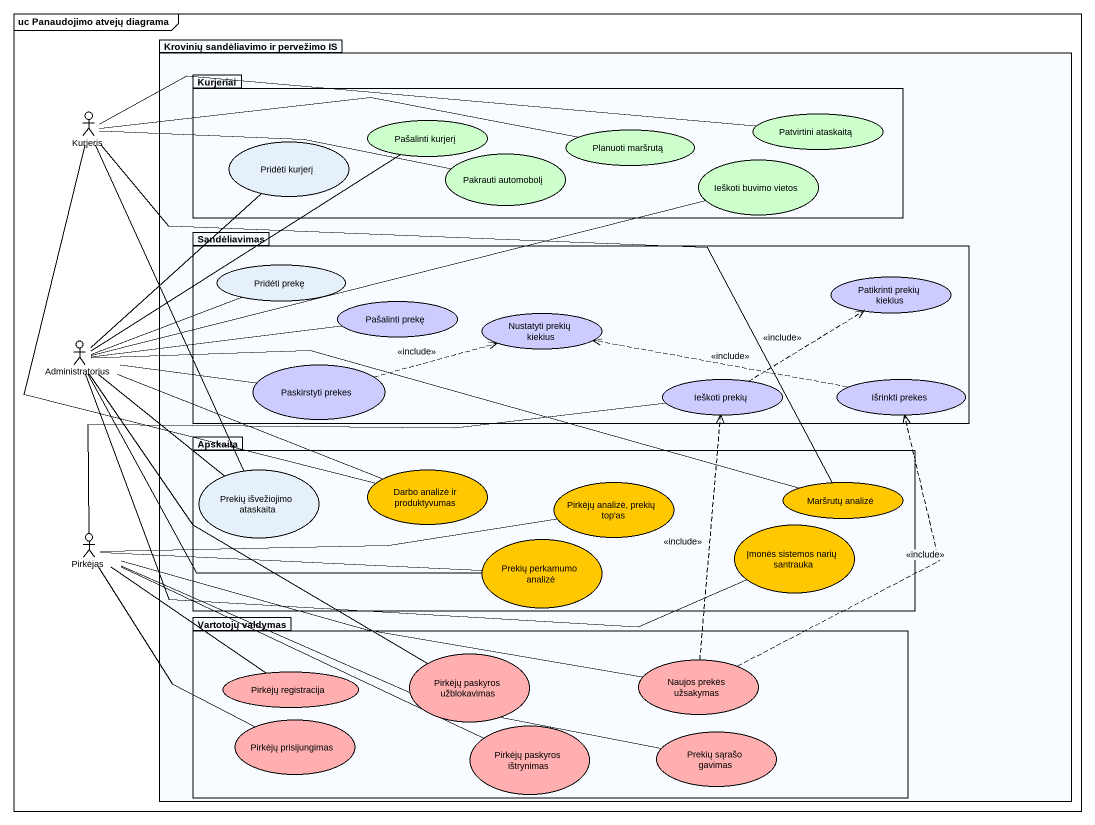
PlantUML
@startuml
mainframe uc Panaudojimo atvejų diagrama
package "Krovinių sandėliavimo ir pervežimo IS" as Krovinių_sandėliavimo_ir {
  package Kurjeriai {
    usecase "Pašalinti kurjerį" as Pašalinti_kurjerį #CCFFCC
    usecase "Patvirtini ataskaitą" as Patvirtini_ataskaitą #CCFFCC
    usecase "Pridėti kurjerį" as Pridėti_kurjerį
    usecase "Pakrauti automobolį" as Pakrauti_automobolį #CCFFCC
    usecase "Planuoti maršrutą" as Planuoti_maršrutą #CCFFCC
    usecase "Ieškoti buvimo vietos" as Ieškoti_buvimo_vietos #CCFFCC
  }
  package Sandėliavimas {
    usecase "Pridėti prekę" as Pridėti_prekę
    usecase "Patikrinti prekių kiekius" as Patikrinti_prekių_kiekius #CCCCFF
    usecase "Pašalinti prekę" as Pašalinti_prekę #CCCCFF
    usecase "Nustatyti prekių kiekius" as Nustatyti_prekių_kiekius #CCCCFF
    usecase "Paskirstyti prekes" as Paskirstyti_prekes #CCCCFF
    usecase "Ieškoti prekių" as Ieškoti_prekių #CCCCFF
    usecase "Išrinkti prekes" as Išrinkti_prekes #CCCCFF
  }
  package Apskaita {
    usecase "Prekių išvežiojimo ataskaita" as Prekių_išvežiojimo_ataskaita
    usecase "Darbo analizė ir produktyvumas" as Darbo_analizė_ir #FFC800
    usecase "Pirkėjų analizė, prekių top'as" as Pirkėjų_analizė_prekių_top #FFC800
    usecase "Maršrutų analizė" as Maršrutų_analizė #FFC800
    usecase "Prekių perkamumo analizė" as Prekių_perkamumo_analizė #FFC800
    usecase "Įmonės sistemos narių santrauka" as Įmonės_sistemos_narių #FFC800
  }
  package "Vartotojų valdymas" as Vartotojų_valdymas {
    usecase "Pirkėjų paskyros užblokavimas" as Pirkėjų_paskyros #FFAFAF
    usecase "Naujos prekės užsakymas" as Naujos_prekės_užsakymas #FFAFAF
    usecase "Pirkėjų registracija" as Pirkėjų_registracija #FFAFAF
    usecase "Pirkėjų prisijungimas" as Pirkėjų_prisijungimas #FFAFAF
    usecase "Pirkėjų paskyros ištrynimas" as Pirkėjų_paskyros_ištrynimas #FFAFAF
    usecase "Prekių sąrašo gavimas" as Prekių_sąrašo_gavimas #FFAFAF
  }
}
actor Kurjeris
actor Administratorius
actor Pirkėjas
Kurjeris -right- Patvirtini_ataskaitą
Kurjeris -right- Pakrauti_automobolį
Kurjeris -right- Planuoti_maršrutą
Kurjeris -- Prekių_išvežiojimo_ataskaita
Administratorius -up- Pašalinti_kurjerį
Administratorius -up- Pridėti_kurjerį
Administratorius -right- Ieškoti_buvimo_vietos
Administratorius -right- Pridėti_prekę
Administratorius -right- Pašalinti_prekę
Administratorius -right- Paskirstyti_prekes
Administratorius -- Prekių_išvežiojimo_ataskaita
Administratorius -right- Darbo_analizė_ir
Administratorius -right- Maršrutų_analizė
Administratorius -right- Prekių_perkamumo_analizė
Administratorius -right- Įmonės_sistemos_narių
Administratorius -- Pirkėjų_paskyros
Paskirstyti_prekes .right.> Nustatyti_prekių_kiekius : <<include>>
Ieškoti_prekių .up.> Patikrinti_prekių_kiekius : <<include>>
Ieškoti_prekių -left- Pirkėjas
Išrinkti_prekes .left.> Nustatyti_prekių_kiekius : <<include>>
Darbo_analizė_ir -up- Kurjeris
Maršrutų_analizė -left- Kurjeris
Pirkėjas -right- Pirkėjų_analizė_prekių_top
Pirkėjas -right- Prekių_perkamumo_analizė
Pirkėjas -right- Naujos_prekės_užsakymas
Pirkėjas -- Pirkėjų_registracija
Pirkėjas -- Pirkėjų_prisijungimas
Pirkėjas -right- Pirkėjų_paskyros_ištrynimas
Pirkėjas -right- Prekių_sąrašo_gavimas
Naujos_prekės_užsakymas .up.> Ieškoti_prekių : <<include>>
Naujos_prekės_užsakymas .up.> Išrinkti_prekes : <<include>>
@enduml
